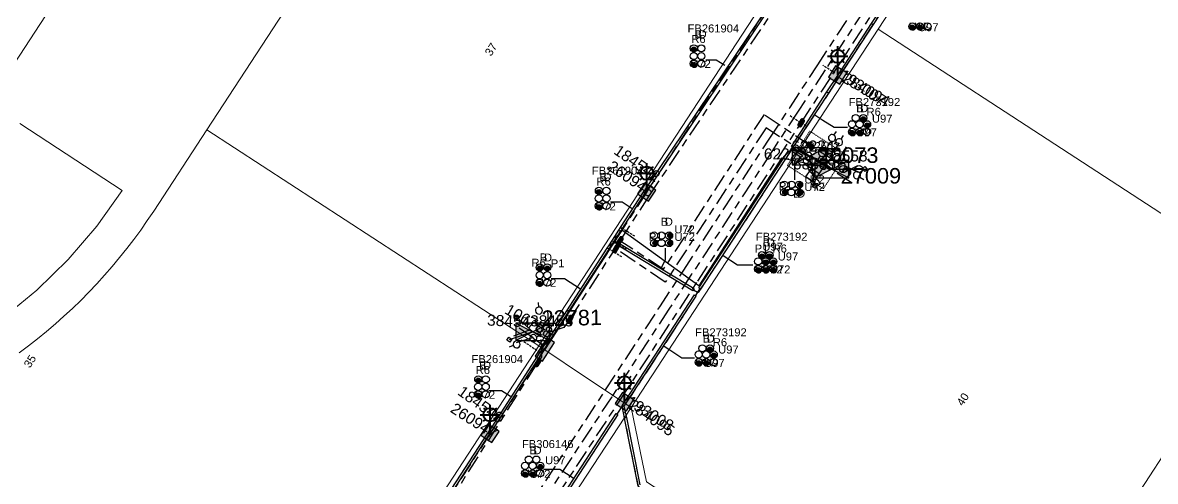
# Model space of a CAD drawing. Header units: metres. Extents: x 0 to 294317, y 0 to 6233398.
# Drawn here: x 293028.5 to 293283.2, y 6231561.5 to 6231664.8 of the extents above; entities that cross this region are included whole.
import ezdxf
from ezdxf import colors
from ezdxf.entities.mleader import LeaderData, LeaderLine
from ezdxf.enums import TextEntityAlignment as Align
from ezdxf.math import Vec2, Vec3

# ---------------------------------------------------------------- set-up
doc = ezdxf.new("R2010")
doc.units = ezdxf.units.M
for name, pattern in [('Cable Exist UG', [8.2, 4, -1.2, 1.8, -1.2]), ('DASHED', [0.75, 0.5, -0.25]), ('HIDDEN', [0.375, 0.25, -0.125]), ('HIDDEN2', [0.1875, 0.125, -0.0625])]:
    doc.linetypes.add(name, pattern=pattern)
doc.layers.get('0').update_dxf_attribs({"color": 6})
for name, color, linetype in [('_User Miscellaneous1', 7, 'Continuous'), ('_User Miscellaneous2', 7, 'Continuous'), ('Duct_SP_EXT', 7, 'Continuous'), ('Equip_HV_EXT', 7, 'Continuous'), ('Equip_LV_EXT', 7, 'Continuous'), ('Equip_SP_SL_EXT', 7, 'Continuous'), ('Mains_HV_EXT', 7, 'Continuous'), ('Mains_SL_EXT', 7, 'Continuous'), ('Services_SP_EXT', 7, 'Continuous'), ('Sub_SP_EXT', 7, 'Continuous'), ('SupportsUG_SP_LV_EXT', 7, 'Continuous'), ('SupportsUG_SP_LV_SL_EXT', 7, 'Continuous'), ('Trench_SP_EXT', 7, 'Continuous')]:
    doc.layers.add(name, color=color, linetype=linetype)
for name, color, linetype, lineweight in [('Cadastre Land Parcels_SP_EXT', 9, 'Continuous', 5), ('Cadastre Other Property_SP_EXT', 9, 'HIDDEN', 5), ('Cadastre Roads_SP_EXT', 9, 'Continuous', 5)]:
    doc.layers.add(name, color=color, linetype=linetype, lineweight=lineweight)
doc.layers.add('UNKNOWN_FEATURES', color=1, linetype='DASHED', plot=False)
doc.styles.add('COLUMN_LABEL', font='arial.ttf')
doc.styles.add('iecARIAL', font='arial.ttf', dxfattribs={"height": 2})
doc.styles.add('POLE_LABEL', font='arial.ttf')
doc.styles.get("Standard").update_dxf_attribs({"font": 'arial.ttf'})
doc.styles.add('SWITCH_LABEL', font='arial.ttf', dxfattribs={"height": 2.5})
doc.linetypes.add('Cable E UG', pattern='A,6,-0.5,["E",Standard,S=1.7,R=0,X=0.5,Y=-1],-2.9', length=9.4)

# ---------------------------------------------------------------- blocks, each defined once
blk = doc.blocks.new('SUB_PADMOUNT_EXT')
for points in [[(0, 0), (-3.84, 1.92), (-3.84, -1.92)], [(0, 0), (3.84, 1.92), (3.84, -1.92)]]:
    blk.add_hatch(color=256).paths.add_polyline_path(points)
for p, q in [((3.84, 1.92), (-3.84, -1.92)), ((-3.84, 1.92), (3.84, -1.92))]:
    blk.add_line(p, q)
blk.add_lwpolyline([(-3.84, -1.92), (3.84, -1.92), (3.84, 1.92), (-3.84, 1.92)], close=True)
for tag, height, flags, p in [('ASSET_NUM', 3.5, 8, (2, 2)), ('STREET_CODE', 0.2, 9, (1.5, 0)), ('CONSTRUCTED_VOLTAGE', 0.2, 9, (1.5, -0.2)), ('OPERATING_VOLTAGE', 0.2, 9, (1.5, -0.6)), ('ORIENTATION', 0.2, 9, (1.5, -0.8)), ('OWNED_BY', 0.2, 9, (1.5, -1)), ('OPERATED_BY', 0.2, 9, (1.5, -1.2)), ('SECONDARY_VOLTAGE', 0.2, 9, (1.5, -1.6)), ('STATE', 0.2, 9, (1.5, -1.8)), ('SUBSTATION_TYPE', 0.2, 9, (1.5, -2.2)), ('NO_PHASES', 0.2, 9, (1.5, -0.4)), ('MAINTAINED_BY', 0.2, 9, (1.5, -1.4)), ('PARENT', 0.2, 9, (1.5, -2)), ('USAGE', 0.2, 9, (1.5, -2.4)), ('LEGEND', 0.2, 9, (1.5, -2.6)), ('STREETNAME', 0.2, 9, (1.5, -3)), ('SUBURB', 0.2, 9, (1.5, -3.2)), ('Z', 0.2, 1, (1.5, -3.6)), ('LOCATION', 0.2, 9, (1.5, -2.8)), ('NOTES', 0.2, 9, (1.5, -3.4))]:
    blk.add_attdef(tag, text='', height=height, dxfattribs=dict(flags=flags)).set_placement(p, align=Align.MIDDLE_LEFT)
blk = doc.blocks.new('COLUMN_EXT')
blk.add_hatch(color=256).paths.add_polyline_path([(-1.49, 1.48), (-1.49, -1.49), (1.48, -1.49), (1.48, 1.48)])
blk.add_lwpolyline([(-1.49, -1.49), (1.48, -1.49), (1.48, 1.48), (-1.49, 1.48)], close=True)
for tag, height, style, flags, p in [('ASSET_NUM', 2.5, 'COLUMN_LABEL', 8, (2, 2)), ('STRUCTURE_PLANT_NUMBER', 0.2, 'POLE_LABEL', 9, (1.81, 0.03)), ('STREET_CODE', 0.2, 'COLUMN_LABEL', 9, (1.81, -0.2))]:
    blk.add_attdef(tag, text='', height=height, dxfattribs=dict(style=style, flags=flags)).set_placement(p, align=Align.MIDDLE_LEFT)
at = {"flags": 1}
blk.add_attdef('Z', (1.81, -2.35), '', height=0.2, dxfattribs=at)
at = {"flags": 9}
for tag, p in [('COLUMN_TYPE', (1.81, -0.4)), ('OWNED_BY', (1.81, -0.6)), ('STATE', (1.81, -0.8)), ('USAGE', (1.81, -1)), ('STREETNAME', (1.81, -1.6)), ('SUBURB', (1.81, -1.8)), ('LEGEND', (1.81, -1.2)), ('LOCATION', (1.81, -1.4)), ('NOTES', (1.81, -2))]:
    blk.add_attdef(tag, text='', height=0.2, dxfattribs=at).set_placement(p, align=Align.MIDDLE_LEFT)
blk = doc.blocks.new('PILLAR_EXT')
blk.add_hatch(color=256).paths.add_polyline_path([(-2.475, 0.99), (-2.475, -0.99), (2.475, -0.99), (2.475, 0.99)])
blk.add_lwpolyline([(-2.475, -0.99), (2.475, -0.99), (2.475, 0.99), (-2.475, 0.99)], close=True)
at = {"style": 'iecARIAL', "flags": 8}
blk.add_attdef('ASSET_NUM', (1.5, 3.5), '', height=2.5, dxfattribs=at)
for tag, p, flags in [('OWNED_BY', (0, -0.2), 9), ('STATE', (0, -0.4), 9), ('SUPPORT_TYPE', (0, -0.6), 9), ('STREETNAME', (0, -1.8), 9), ('SUBURB', (0, -2), 1), ('USAGE', (0, -0.8), 9), ('LEGEND', (0, -1), 9), ('LOCATION', (0, -1.2), 9), ('NOTES', (0, -1.4), 9), ('PARENT', (0, -1.6), 9)]:
    blk.add_attdef(tag, p, '', height=0.2, dxfattribs=dict(flags=flags))
blk = doc.blocks.new('DUCT_EXT')
blk.add_circle((0, 0.8), 0.8)
at = {"flags": 1}
blk.add_attdef('Z', (0, 0), '', height=0.2, dxfattribs=at)
at = {"flags": 9}
for tag, p in [('DUCT_CODE', (0, 0)), ('XSECT_TYPE', (0, -0.2)), ('STATE', (0, -0.6)), ('FB_REFERENCE', (0, -0.4)), ('NOTES', (0, -0.8))]:
    blk.add_attdef(tag, text='', height=0.2, dxfattribs=at).set_placement(p, align=Align.MIDDLE_LEFT)
blk = doc.blocks.new('SL_LANTERN_EXT')
at = {"lineweight": 40}
for p, q in [((-1.46, 5.68), (-1.06, 5.28)), ((0, 1.97), (0, 6.47)), ((1.46, 5.68), (1.06, 5.28)), ((-2.25, 4.22), (2.25, 4.22)), ((-1.46, 2.76), (-1.06, 3.16)), ((0, 0), (0, 2.72)), ((1.46, 2.76), (1.06, 3.16))]:
    blk.add_line(p, q, dxfattribs=at)
blk.add_circle((0, 4.22), 1.5, dxfattribs=at)
at = {"style": 'iecARIAL', "flags": 8}
blk.add_attdef('ASSET_NUM', (1.5, 1.5), '', height=2.5, dxfattribs=at)
for tag, p, height, flags in [('OPERATING_VOLTAGE', (0.98, -1.65), 0.2, 9), ('ORIENTATION', (0.98, -1.85), 0.2, 9), ('OWNED_BY', (0.98, -2.05), 0.2, 9), ('STATE', (0.98, -2.25), 0.2, 9), ('CONSTRUCTED_VOLTAGE', (0.98, -0.65), 0.2, 9), ('CONTROL_TYPE', (0.98, -0.85), 0.2, 9), ('LANTERN_PURPOSE', (0.98, -1.05), 0.2, 9), ('LANTERN_TYPE', (0.98, -1.25), 0.2, 9), ('NO_PHASES', (0.98, -1.45), 0.2, 9), ('USAGE', (0.98, -2.45), 0.2, 9), ('CEXIST', (0.98, -2.65), 0.2, 9), ('LNUMBER', (2.18, -3.25), 2.5, 8), ('CNEW', (0.98, -2.85), 0.2, 9), ('CNUMBER', (0.98, -3.05), 0.2, 9), ('CREMOVE', (0.98, -3.25), 0.2, 9), ('CREPLACE', (0.98, -3.45), 0.2, 9), ('LKINGHEIGHT', (0.98, -3.65), 0.2, 9), ('LBRACKET', (0.98, -3.85), 0.2, 9), ('LBRACKETVOCAB', (0.98, -4.05), 0.2, 9), ('LCATEGORY', (0.98, -4.25), 0.2, 9), ('LCHARGE1', (0.98, -4.45), 0.2, 9), ('LCHARGE1PERCENT', (0.98, -4.65), 0.2, 9), ('LCHARGE2', (0.98, -4.85), 0.2, 9), ('LCHARGE2PERCENT', (0.98, -5.05), 0.2, 9), ('LCHARGE3', (0.98, -5.25), 0.2, 9), ('LCHARGE3PERCENT', (0.98, -5.45), 0.2, 9), ('LEXIST', (0.98, -5.65), 0.2, 9), ('LLAMP', (0.98, -5.85), 0.2, 9), ('LLAMPVOCAB', (0.98, -6.05), 0.2, 9), ('LMAST', (0.98, -6.25), 0.2, 9), ('LMASTVOCAB', (0.98, -6.45), 0.2, 9), ('LNEW', (0.98, -6.65), 0.2, 9), ('LANTNUMBER', (0.98, -6.85), 0.2, 9), ('LOUTREACH', (0.98, -7.25), 0.2, 9), ('LOUTREACHVOCAB', (0.98, -7.45), 0.2, 9), ('LRATECODE', (0.98, -7.65), 0.2, 9), ('STREETNAME', (0.98, -9.25), 0.2, 9), ('SUBURB', (0.98, -9.45), 0.2, 1), ('LREMOVE', (0.98, -7.85), 0.2, 9), ('LREPLACE', (0.98, -8.05), 0.2, 9), ('LTYPE', (0.98, -8.25), 0.2, 9), ('LTYPEVOCAB', (0.98, -8.45), 0.2, 9), ('LEGEND', (0.98, -8.65), 0.2, 9), ('LOCATION', (0.98, -8.85), 0.2, 9), ('NOTES', (0.98, -9.05), 0.2, 9)]:
    blk.add_attdef(tag, p, '', height=height, dxfattribs=dict(flags=flags))
blk = doc.blocks.new('CCP_EXT')
at = {"flags": 9}
blk.add_attdef('NOTES', text='', height=0.2, dxfattribs=at).set_placement((0, -2), align=Align.MIDDLE_LEFT)
blk.add_wipeout([(0, 0.57), (0.57, 0), (0, -0.57), (-0.57, 0)])
blk.add_lwpolyline([(-0.57, 0), (0, 0.57), (0.57, 0), (0, -0.57), (-0.57, 0)])
at = {"flags": 1}
blk.add_attdef('Z', (0, 0), '', height=0.2, dxfattribs=at)
at = {"flags": 9}
for tag, p in [('CCP_TYPE', (0, 0)), ('CONSTRUCTED_VOLTAGE', (0, -0.2)), ('OPERATING_VOLTAGE', (0, -0.6)), ('ORIENTATION', (0, -0.8)), ('OWNED_BY', (0, -1)), ('STATE', (0, -1.8)), ('NO_PHASES', (0, -0.4)), ('USAGE', (0, -1.2)), ('LEGEND', (0, -1.4)), ('LIFE_SUPPORT', (0, -1.6))]:
    blk.add_attdef(tag, text='', height=0.2, dxfattribs=at).set_placement(p, align=Align.MIDDLE_LEFT)
blk = doc.blocks.new('HV_STJ_EXT')
h = blk.add_hatch(color=256)
edge = h.paths.add_edge_path()
edge.add_ellipse((-0.59, 0.13), major_axis=(0.226, 0.226), ratio=1, start_angle=45, end_angle=135)
edge.add_line((-0.91, 0.13), (-0.91, -0.13))
edge.add_ellipse((-0.59, -0.13), major_axis=(0.226, 0.226), ratio=1, start_angle=135, end_angle=225)
edge.add_line((-0.59, -0.45), (0.59, -0.45))
edge.add_ellipse((0.59, -0.13), major_axis=(-0.226, 0.226), ratio=1, start_angle=135, end_angle=225)
edge.add_line((0.91, -0.13), (0.91, 0.13))
edge.add_ellipse((0.59, 0.13), major_axis=(-0.226, 0.226), ratio=1, start_angle=225, end_angle=315)
edge.add_line((0.59, 0.45), (-0.59, 0.45))
blk.add_lwpolyline([(-0.91, 0.13), (-0.91, -0.13, 0.414214), (-0.59, -0.45), (0.59, -0.45, 0.414214), (0.91, -0.13), (0.91, 0.13, 0.414214), (0.59, 0.45), (-0.59, 0.45, 0.414214)], format="xyb", close=True)
for tag, flags, p in [('ORIENTATION', 9, (1.5, 0)), ('Z', 1, (1.5, -0.8)), ('USAGE', 9, (1.5, -0.2)), ('LEGEND', 9, (1.5, -0.4)), ('NOTES', 9, (1.5, -0.6))]:
    blk.add_attdef(tag, text='', height=0.2, dxfattribs=dict(flags=flags)).set_placement(p, align=Align.MIDDLE_LEFT)
blk = doc.blocks.new('LV_UG_DFUSE_CLOSED_EXT')
for points in [[(1, 0), (0, 0)], [(5.04, 0.73), (2.16, -0.72)], [(5.05, -0.71), (2.16, 0.72)], [(6.2, 0.01), (7.2, 0.01)]]:
    blk.add_lwpolyline(points)
for centre in [(1.8, 0), (5.4, 0.01)]:
    blk.add_circle(centre, 0.8)
at = {"flags": 9}
for tag, p in [('ACTUAL_STATUS', (0, 0)), ('CONSTRUCTED_VOLTAGE', (0, -0.2)), ('OPERATING_VOLTAGE', (0, -0.6)), ('ORIENTATION', (0, -0.8)), ('STATE', (0, -1)), ('SWITCH_TYPE', (0, -1.2)), ('NO_PHASES', (0, -0.4)), ('USAGE', (0, -1.4)), ('NOTES', (0, -1.6))]:
    blk.add_attdef(tag, text='', height=0.2, dxfattribs=at).set_placement(p, align=Align.MIDDLE_LEFT)
at = {"flags": 1}
blk.add_attdef('Z', (0, 0), '', height=0.2, dxfattribs=at)
blk = doc.blocks.new('SWG_HOLEC_SU_EXT')
blk.add_line((1.8, -2), (5.8, -2))
for points in [[(1, 0), (0, 0)], [(6.6, 0), (7.6, 0)]]:
    blk.add_lwpolyline(points)
for points in [[(1.8, -0.8, 1), (1.8, 0.8, 1)], [(5.8, -0.8, 1), (5.8, 0.8, 1)]]:
    blk.add_lwpolyline(points, format="xyb", close=True)
at = {"style": 'SWITCH_LABEL', "flags": 8}
blk.add_attdef('ASSET_NUM', text='', height=2.5, rotation=179.9544, dxfattribs=at).set_placement((-2.4, 0), align=Align.MIDDLE_LEFT)
at = {"flags": 1}
blk.add_attdef('Z', (0, 0), '', height=0.2, dxfattribs=at)
at = {"flags": 9}
for tag, p in [('ACTUAL_STATUS', (0, -0.4)), ('CONSTRUCTED_VOLTAGE', (0, -0.6)), ('OPERATING_VOLTAGE', (0, -1)), ('ORIENTATION', (0, -1.2)), ('OWNED_BY', (0, -1.4)), ('STATE', (0, -1.8)), ('SWITCH_TYPE', (0, -2)), ('STREETNAME', (0, -2.6)), ('NO_PHASES', (0, -0.8)), ('PARENT', (0, -1.6)), ('USAGE', (0, -2.2)), ('LOCATION', (0, -2.4)), ('SUBURB', (0, -2.8)), ('NOTES', (0, -3))]:
    blk.add_attdef(tag, text='', height=0.2, dxfattribs=at).set_placement(p, align=Align.MIDDLE_LEFT)
at = {"style": 'SWITCH_LABEL', "flags": 9}
blk.add_attdef('STREET_CODE', text='', height=0.2, dxfattribs=at).set_placement((0, -0.2), align=Align.MIDDLE_LEFT)
blk = doc.blocks.new('CABLE_LARGE_EXT')
h = blk.add_hatch(color=256)
edge = h.paths.add_edge_path()
edge.add_arc((0, 0.55), 0.55, 0, 360)
blk.add_circle((0, 0.55), 0.55)
at = {"flags": 1}
blk.add_attdef('Z', (0, 0), '', height=0.2, dxfattribs=at)
at = {"flags": 9}
for tag, p in [('COND_CODE', (0, 0)), ('STATE', (0, -0.4)), ('XSECT_SIZE', (0, -0.6)), ('FB_REFERENCE', (0, -0.2)), ('NOTES', (0, -0.8))]:
    blk.add_attdef(tag, text='', height=0.2, dxfattribs=at).set_placement(p, align=Align.MIDDLE_LEFT)

msp = doc.modelspace()

# ---------------------------------------------------------------- linework, layer by layer
at = {"layer": 'Cadastre Land Parcels_SP_EXT', "linetype": 'Continuous'}
for points in [[(293027.72, 6231590.47), (293029.79, 6231592.02), (293031.85, 6231593.62), (293033.86, 6231595.27), (293035.84, 6231596.96), (293037.78, 6231598.68), (293039.69, 6231600.45), (293041.56, 6231602.26), (293043.39, 6231604.11), (293045.17, 6231606), (293046.92, 6231607.93), (293048.64, 6231609.89), (293050.3, 6231611.88), (293051.93, 6231613.91), (293053.5, 6231615.98), (293055.03, 6231618.08), (293056.52, 6231620.21), (293057.97, 6231622.37), (293069.91, 6231640.68), (293123.07, 6231722.19), (293184.8, 6231816.83), (293184.8, 6231816.83), (293147.24, 6231840.71), (293020.7, 6231646.68)], [(293020.71, 6231646.68), (293147.24, 6231840.71)], [(293268.5, 6231736.29), (293220.91, 6231663.33), (293309.79, 6231605.38), (293327.15, 6231632.02), (293379.54, 6231597.86), (293397.02, 6231624.66), (293344.63, 6231658.82), (293344.63, 6231658.82), (293371.87, 6231700.6)], [(293024.04, 6231598.28), (293031.67, 6231604.56), (293038.71, 6231611.47), (293045.14, 6231618.98), (293050.88, 6231627.01), (293027.83, 6231642.05)], [(293027.83, 6231642.05), (293050.88, 6231627.01), (293045.14, 6231618.98), (293038.71, 6231611.47), (293031.67, 6231604.56), (293024.04, 6231598.28)], [(293121.9, 6231557.3), (293144.55, 6231592.02), (293144.55, 6231592.02), (293069.91, 6231640.68), (293057.97, 6231622.37), (293056.52, 6231620.21), (293055.03, 6231618.08), (293053.5, 6231615.98), (293051.93, 6231613.91), (293050.3, 6231611.88), (293048.64, 6231609.89), (293046.92, 6231607.93), (293045.17, 6231606), (293043.39, 6231604.11), (293041.56, 6231602.26), (293039.69, 6231600.45), (293037.78, 6231598.68), (293035.84, 6231596.96), (293033.86, 6231595.27), (293031.85, 6231593.62), (293029.79, 6231592.02), (293027.72, 6231590.47)]]:
    msp.add_lwpolyline(points, dxfattribs=at)
for points in [[(293197.71, 6231673.52), (293123.07, 6231722.19), (293069.91, 6231640.68), (293144.55, 6231592.02), (293197.71, 6231673.52)], [(293309.79, 6231605.38), (293220.91, 6231663.33), (293165.35, 6231578.14), (293168.81, 6231561.39), (293247.59, 6231509.99), (293274.72, 6231551.6), (293292.2, 6231578.41), (293309.79, 6231605.38)], [(293327.08, 6231517.46), (293344.57, 6231544.26), (293292.2, 6231578.41), (293274.72, 6231551.6), (293327.08, 6231517.46)]]:
    msp.add_lwpolyline(points, close=True, dxfattribs=at)
at = {"layer": 'Cadastre Roads_SP_EXT', "linetype": 'Continuous'}
msp.add_lwpolyline([(293141.31, 6231541.29), (293157.83, 6231544.76), (293206.03, 6231513.32), (293232.84, 6231495.84), (293259.64, 6231478.35), (293286.44, 6231460.87), (293288.18, 6231471.71), (293289.88, 6231482.4), (293247.59, 6231509.99), (293168.81, 6231561.39), (293165.35, 6231578.14), (293152.55, 6231558.52), (293141.31, 6231541.29)], close=True, dxfattribs=at)
at = {"layer": 'Duct_SP_EXT'}
for p, q in [((293219.42, 6231664.6), (293232.23, 6231684.22)), ((293219.83, 6231664.34), (293232.63, 6231683.96)), ((293198.41, 6231671.89), (293168.58, 6231627.37)), ((293198.81, 6231671.62), (293168.98, 6231627.1)), ((293211.79, 6231652.89), (293219.42, 6231664.6)), ((293212.19, 6231652.63), (293219.83, 6231664.34)), ((293219.42, 6231664.6), (293219.42, 6231664.6)), ((293219.42, 6231664.6), (293219.62, 6231664.47)), ((293219.42, 6231664.6), (293219.62, 6231664.47)), ((293219.83, 6231664.34), (293219.62, 6231664.47)), ((293219.83, 6231664.34), (293219.62, 6231664.47)), ((293219.83, 6231664.34), (293219.83, 6231664.34)), ((293209.37, 6231649.19), (293211.79, 6231652.89)), ((293209.77, 6231648.93), (293212.19, 6231652.63)), ((293211.79, 6231652.89), (293211.99, 6231652.76)), ((293211.79, 6231652.89), (293211.99, 6231652.76)), ((293212.19, 6231652.63), (293211.99, 6231652.76)), ((293212.19, 6231652.63), (293211.99, 6231652.76)), ((293204.46, 6231641.65), (293209.37, 6231649.19)), ((293204.86, 6231641.39), (293209.77, 6231648.93)), ((293209.37, 6231649.19), (293209.57, 6231649.06)), ((293209.77, 6231648.93), (293209.57, 6231649.06)), ((293201.36, 6231636.9), (293204.46, 6231641.65)), ((293201.76, 6231636.64), (293204.86, 6231641.39)), ((293204.46, 6231641.65), (293204.66, 6231641.52)), ((293204.46, 6231641.65), (293204.66, 6231641.52)), ((293204.86, 6231641.39), (293204.66, 6231641.52)), ((293204.86, 6231641.39), (293204.66, 6231641.52)), ((293201.36, 6231636.9), (293201.56, 6231636.77)), ((293180.59, 6231605.05), (293200.67, 6231635.85)), ((293180.99, 6231604.79), (293201.07, 6231635.59)), ((293200.67, 6231635.85), (293200.87, 6231635.72)), ((293201.07, 6231635.59), (293200.87, 6231635.72)), ((293201.76, 6231636.64), (293201.56, 6231636.77)), ((293201.63, 6231635.8), (293201.77, 6231636)), ((293201.63, 6231635.8), (293203.59, 6231634.47)), ((293201.9, 6231636.2), (293201.77, 6231636)), ((293201.9, 6231636.2), (293203.86, 6231634.87)), ((293203.59, 6231634.47), (293203.72, 6231634.67)), ((293203.86, 6231634.87), (293203.72, 6231634.67)), ((293168.1, 6231626.62), (293168.35, 6231627.02)), ((293168.58, 6231627.36), (293168.35, 6231627.01)), ((293168.35, 6231627.02), (293168.56, 6231626.89)), ((293168.35, 6231627.01), (293168.55, 6231626.88)), ((293168.5, 6231626.36), (293168.76, 6231626.76)), ((293168.75, 6231626.75), (293168.55, 6231626.88)), ((293168.76, 6231626.76), (293168.56, 6231626.89)), ((293168.58, 6231627.37), (293168.58, 6231627.36)), ((293168.58, 6231627.37), (293168.78, 6231627.23)), ((293168.58, 6231627.36), (293168.78, 6231627.23)), ((293168.98, 6231627.1), (293168.75, 6231626.75)), ((293168.98, 6231627.1), (293168.78, 6231627.23)), ((293168.98, 6231627.1), (293168.78, 6231627.23)), ((293168.98, 6231627.1), (293168.98, 6231627.1)), ((293162.96, 6231618.67), (293168.1, 6231626.62)), ((293163.37, 6231618.41), (293168.5, 6231626.36)), ((293168.1, 6231626.62), (293168.3, 6231626.49)), ((293168.5, 6231626.36), (293168.3, 6231626.49)), ((293160.44, 6231614.76), (293161.63, 6231616.61)), ((293161.63, 6231616.61), (293162.55, 6231618.04)), ((293161.63, 6231616.61), (293161.83, 6231616.48)), ((293161.63, 6231616.61), (293161.83, 6231616.48)), ((293162.03, 6231616.35), (293162.96, 6231617.77)), ((293162.55, 6231618.04), (293162.95, 6231618.65)), ((293162.55, 6231618.04), (293162.76, 6231617.9)), ((293162.96, 6231617.77), (293162.76, 6231617.9)), ((293162.95, 6231618.65), (293163.16, 6231618.52)), ((293162.96, 6231618.67), (293163.17, 6231618.54)), ((293162.96, 6231617.77), (293163.36, 6231618.39)), ((293163.36, 6231618.39), (293163.16, 6231618.52)), ((293163.37, 6231618.41), (293163.17, 6231618.54)), ((293147.46, 6231594.65), (293159.97, 6231614.04)), ((293159.97, 6231614.04), (293160.44, 6231614.76)), ((293159.97, 6231614.04), (293160.18, 6231613.91)), ((293159.97, 6231614.04), (293160.18, 6231613.91)), ((293160.38, 6231613.78), (293160.84, 6231614.5)), ((293160.44, 6231614.76), (293160.64, 6231614.63)), ((293160.44, 6231614.76), (293160.64, 6231614.63)), ((293160.84, 6231614.5), (293160.64, 6231614.63)), ((293160.84, 6231614.5), (293160.64, 6231614.63)), ((293160.84, 6231614.5), (293162.03, 6231616.35)), ((293162.03, 6231616.35), (293161.83, 6231616.48)), ((293162.03, 6231616.35), (293161.83, 6231616.48)), ((293162.06, 6231614.82), (293162.19, 6231615.02)), ((293179.22, 6231604.42), (293162.06, 6231614.82)), ((293162.31, 6231615.23), (293162.19, 6231615.02)), ((293179.47, 6231604.83), (293162.31, 6231615.23)), ((293147.86, 6231594.39), (293160.38, 6231613.78)), ((293160.38, 6231613.78), (293160.18, 6231613.91)), ((293160.38, 6231613.78), (293160.18, 6231613.91)), ((293179.22, 6231604.42), (293179.35, 6231604.62)), ((293179.47, 6231604.83), (293179.35, 6231604.62)), ((293180.59, 6231605.05), (293180.79, 6231604.92)), ((293180.99, 6231604.79), (293180.79, 6231604.92)), ((293163.82, 6231579.35), (293179.58, 6231603.5)), ((293164.23, 6231579.09), (293179.98, 6231603.24)), ((293179.58, 6231603.5), (293179.78, 6231603.37)), ((293179.98, 6231603.24), (293179.78, 6231603.37)), ((293146.64, 6231593.39), (293147.46, 6231594.65)), ((293147.04, 6231593.13), (293147.86, 6231594.39)), ((293147.46, 6231594.65), (293147.66, 6231594.52)), ((293147.46, 6231594.65), (293147.66, 6231594.52)), ((293147.86, 6231594.39), (293147.66, 6231594.52)), ((293147.86, 6231594.39), (293147.66, 6231594.52)), ((293145.19, 6231591.15), (293144.81, 6231590.56)), ((293145.19, 6231591.15), (293145.39, 6231591.02)), ((293145.2, 6231591.16), (293146.38, 6231592.98)), ((293145.2, 6231591.16), (293145.41, 6231591.03)), ((293145.6, 6231590.89), (293145.39, 6231591.02)), ((293145.61, 6231590.9), (293145.41, 6231591.03)), ((293145.61, 6231590.9), (293146.78, 6231592.72)), ((293146.38, 6231592.98), (293146.64, 6231593.39)), ((293146.38, 6231592.98), (293146.58, 6231592.85)), ((293146.38, 6231592.98), (293146.58, 6231592.85)), ((293146.78, 6231592.72), (293146.58, 6231592.85)), ((293146.78, 6231592.72), (293146.58, 6231592.85)), ((293146.64, 6231593.39), (293146.84, 6231593.26)), ((293146.78, 6231592.72), (293147.04, 6231593.13)), ((293147.04, 6231593.13), (293146.84, 6231593.26)), ((293144.81, 6231590.56), (293133.45, 6231572.96)), ((293145.21, 6231590.3), (293133.86, 6231572.7)), ((293144.81, 6231590.56), (293145.01, 6231590.43)), ((293144.81, 6231590.56), (293145.01, 6231590.43)), ((293145.21, 6231590.3), (293145.01, 6231590.43)), ((293145.21, 6231590.3), (293145.01, 6231590.43)), ((293145.6, 6231590.89), (293145.21, 6231590.3)), ((293163.29, 6231578.53), (293163.82, 6231579.35)), ((293163.59, 6231576.96), (293163.29, 6231578.53)), ((293163.29, 6231578.53), (293163.54, 6231578.48)), ((293163.8, 6231578.43), (293163.54, 6231578.48)), ((293163.8, 6231578.43), (293164.23, 6231579.09)), ((293164.06, 6231577.06), (293163.8, 6231578.43)), ((293163.82, 6231579.35), (293164.02, 6231579.22)), ((293163.82, 6231579.35), (293164.02, 6231579.22)), ((293164.23, 6231579.09), (293164.02, 6231579.22)), ((293164.23, 6231579.09), (293164.02, 6231579.22)), ((293161.9, 6231576.79), (293141.18, 6231544.93)), ((293162.31, 6231576.53), (293141.58, 6231544.67)), ((293161.9, 6231576.79), (293162.11, 6231576.66)), ((293162.31, 6231576.53), (293162.11, 6231576.66)), ((293163.59, 6231576.95), (293163.83, 6231577.01)), ((293163.59, 6231576.96), (293163.83, 6231577.01)), ((293163.59, 6231576.95), (293163.59, 6231576.96)), ((293163.86, 6231575.77), (293163.59, 6231576.95)), ((293164.06, 6231577.06), (293163.83, 6231577.01)), ((293164.06, 6231577.06), (293163.83, 6231577.01)), ((293163.86, 6231575.77), (293164.09, 6231575.82)), ((293166.94, 6231560.46), (293163.86, 6231575.77)), ((293164.33, 6231575.87), (293164.06, 6231577.06)), ((293164.06, 6231577.06), (293164.06, 6231577.06)), ((293164.33, 6231575.87), (293164.09, 6231575.82)), ((293167.37, 6231560.75), (293164.33, 6231575.87)), ((293122.93, 6231556.67), (293133.08, 6231572.38)), ((293123.34, 6231556.41), (293133.48, 6231572.12)), ((293133.08, 6231572.38), (293133.19, 6231572.56)), ((293133.08, 6231572.38), (293133.28, 6231572.25)), ((293133.19, 6231572.56), (293133.39, 6231572.43)), ((293133.45, 6231572.96), (293133.21, 6231572.59)), ((293133.21, 6231572.59), (293133.41, 6231572.46)), ((293133.48, 6231572.12), (293133.28, 6231572.25)), ((293133.6, 6231572.3), (293133.39, 6231572.43)), ((293133.62, 6231572.33), (293133.41, 6231572.46)), ((293133.45, 6231572.96), (293133.65, 6231572.83)), ((293133.48, 6231572.12), (293133.6, 6231572.3)), ((293133.86, 6231572.7), (293133.62, 6231572.33)), ((293133.86, 6231572.7), (293133.65, 6231572.83))]:
    msp.add_line(p, q, dxfattribs=at)
for points in [[(293182.11, 6231656.45), (293184.45, 6231656.45), (293186.39, 6231655.21)], [(293213.96, 6231641.15), (293210.96, 6231641.15), (293208.48, 6231642.76), (293206.65, 6231643.94)], [(293202.13, 6231629.39), (293202.12, 6231632.46), (293203.37, 6231634.5)], [(293160.7, 6231624.41), (293163.34, 6231624.41), (293165.58, 6231622.95)], [(293173, 6231614), (293173, 6231611.33), (293172.01, 6231609.47)], [(293192.68, 6231610.18), (293189.22, 6231610.18), (293186.04, 6231612.25)], [(293147.32, 6231607.16), (293150.37, 6231607.16), (293153.93, 6231604.83)], [(293179.56, 6231589.26), (293176.72, 6231589.26), (293174.27, 6231590.86), (293172.75, 6231591.85)], [(293133.33, 6231581.99), (293136.17, 6231581.99), (293138.22, 6231580.69)], [(293145.73, 6231564.22), (293149.28, 6231564.22), (293152.32, 6231562.27)]]:
    msp.add_lwpolyline(points, dxfattribs=at)
at = {"layer": 'Mains_HV_EXT', "linetype": 'Cable Exist UG'}
for points in [[(293203.57, 6231642.23), (293210.72, 6231653.2), (293231.86, 6231685.61)], [(293162.9, 6231615.69), (293169.43, 6231625.84), (293198.6, 6231669.39)], [(293210.46, 6231631.8), (293211.1, 6231633.67), (293205.62, 6231637.08)], [(293151.54, 6231597.99), (293161.78, 6231613.94)], [(293151.54, 6231597.99), (293150.21, 6231596.18), (293145.19, 6231594.44), (293143.29, 6231595.09)], [(293144.36, 6231588.24), (293145.28, 6231589.44), (293145.05, 6231594.07), (293143.25, 6231595.14)], [(293097.98, 6231515.21), (293144.36, 6231588.24)]]:
    msp.add_lwpolyline(points, dxfattribs=at)
at = {"layer": 'Mains_SL_EXT', "linetype": 'Cable Exist UG'}
for points in [[(293211.78, 6231653), (293213.2, 6231654.25), (293213.2, 6231654.25), (293257.43, 6231722.07), (293258.09, 6231723.99)], [(293201.79, 6231676.12), (293200.87, 6231675.62), (293168.86, 6231626.74)], [(293163.82, 6231579.46), (293163.22, 6231578.54), (293163.22, 6231578.54), (293166.89, 6231560.42), (293168.96, 6231559.08), (293168.96, 6231559.08), (293244.38, 6231510.7), (293232.83, 6231500.74), (293232.83, 6231500.74), (293220.88, 6231508.43), (293219.15, 6231507.45)], [(293133.62, 6231572.3), (293094.39, 6231511.4)]]:
    msp.add_lwpolyline(points, dxfattribs=at)
at = {"layer": 'Trench_SP_EXT', "linetype": 'Cable Exist UG'}
for points in [[(293201.56, 6231636.77), (293200.87, 6231635.72)], [(293201.77, 6231636), (293201.25, 6231636.3)], [(293204.06, 6231634.39), (293205.8, 6231633.19), (293206.1, 6231630.32)], [(293206.75, 6231633.19), (293213.27, 6231633.18)], [(293179.35, 6231604.62), (293180.24, 6231604.08)], [(293180.79, 6231604.92), (293179.78, 6231603.37)], [(293143.3, 6231593.84), (293140.18, 6231595.97)], [(293143.31, 6231593.73), (293144.73, 6231592.81)], [(293163.36, 6231578.58), (293162.11, 6231576.66)]]:
    msp.add_lwpolyline(points, dxfattribs=at)
for points in [[(293162.57, 6231614.78), (293162.18, 6231615.02), (293162.18, 6231615.02, -0.377818), (293161.83, 6231616.48), (293161.83, 6231616.48), (293162.08, 6231616.86)], [(293162.56, 6231614.79), (293162.2, 6231615.01), (293162.2, 6231615.01, 0.393108), (293160.68, 6231614.69), (293160.68, 6231614.69), (293160.48, 6231614.38)], [(293144.68, 6231592.84), (293145.11, 6231592.56), (293145.11, 6231592.56, -0.409297), (293145.36, 6231590.96), (293145.36, 6231590.96), (293145.03, 6231590.46)], [(293144.73, 6231592.81), (293145.24, 6231592.48), (293145.24, 6231592.48, 0.382798), (293146.55, 6231592.81), (293146.55, 6231592.81), (293146.86, 6231593.28)]]:
    msp.add_lwpolyline(points, format="xyb", dxfattribs=at)
at = {"layer": 'UNKNOWN_FEATURES'}
for points in [[(293211.14, 6231653.41), (293208.43, 6231655.18)], [(293201.06, 6231643.87), (293204.31, 6231641.75)], [(293205.55, 6231633.74), (293207.17, 6231636.24)], [(293166.17, 6231616.69), (293163.15, 6231618.52)], [(293161.25, 6231615.58), (293164.27, 6231613.76)], [(293163.23, 6231612.04), (293160.22, 6231613.87)], [(293143.11, 6231597.49), (293147.33, 6231594.73)], [(293140.58, 6231593.4), (293144.68, 6231590.66)]]:
    msp.add_lwpolyline(points, dxfattribs=at)

# ---------------------------------------------------------------- block references
at = {"layer": 'Duct_SP_EXT'}
for name, p in [('DUCT_EXT', (293228.58, 6231663.14)), ('CABLE_LARGE_EXT', (293228.58, 6231663.14)), ('DUCT_EXT', (293230.28, 6231663.14)), ('CABLE_LARGE_EXT', (293230.28, 6231663.14)), ('DUCT_EXT', (293231.98, 6231663.14)), ('DUCT_EXT', (293179.43, 6231658.2)), ('DUCT_EXT', (293181.13, 6231658.2)), ('DUCT_EXT', (293179.41, 6231656.46)), ('CABLE_LARGE_EXT', (293179.43, 6231658.2)), ('DUCT_EXT', (293181.11, 6231656.46)), ('DUCT_EXT', (293179.41, 6231654.76)), ('CABLE_LARGE_EXT', (293179.41, 6231654.76)), ('DUCT_EXT', (293181.11, 6231654.76)), ('DUCT_EXT', (293215, 6231641.11)), ('DUCT_EXT', (293215.85, 6231642.51)), ('DUCT_EXT', (293216.7, 6231641.11)), ('DUCT_EXT', (293217.55, 6231642.51)), ('CABLE_LARGE_EXT', (293217.55, 6231642.51)), ('DUCT_EXT', (293218.4, 6231641.11)), ('CABLE_LARGE_EXT', (293218.45, 6231641.11)), ('DUCT_EXT', (293215, 6231639.41)), ('CABLE_LARGE_EXT', (293215, 6231639.41)), ('DUCT_EXT', (293216.7, 6231639.41)), ('CABLE_LARGE_EXT', (293216.7, 6231639.41)), ('DUCT_EXT', (293218.4, 6231639.41)), ('DUCT_EXT', (293158.08, 6231626.12)), ('CABLE_LARGE_EXT', (293158.08, 6231626.12)), ('DUCT_EXT', (293159.78, 6231626.12)), ('DUCT_EXT', (293158.07, 6231624.4)), ('DUCT_EXT', (293158.07, 6231622.7)), ('DUCT_EXT', (293159.78, 6231624.4)), ('DUCT_EXT', (293159.78, 6231622.7)), ('CABLE_LARGE_EXT', (293158.07, 6231622.7)), ('DUCT_EXT', (293193.9, 6231610.23)), ('DUCT_EXT', (293194.75, 6231611.63)), ('DUCT_EXT', (293195.6, 6231610.23)), ('DUCT_EXT', (293196.45, 6231611.63)), ('CABLE_LARGE_EXT', (293196.45, 6231611.63)), ('DUCT_EXT', (293197.3, 6231610.23)), ('DUCT_EXT', (293144.78, 6231608.87)), ('CABLE_LARGE_EXT', (293144.78, 6231608.87)), ('DUCT_EXT', (293146.47, 6231608.89)), ('DUCT_EXT', (293193.9, 6231608.53)), ('CABLE_LARGE_EXT', (293193.9, 6231608.53)), ('DUCT_EXT', (293195.6, 6231608.53)), ('CABLE_LARGE_EXT', (293195.6, 6231610.27)), ('CABLE_LARGE_EXT', (293195.6, 6231608.53)), ('DUCT_EXT', (293197.3, 6231608.53)), ('CABLE_LARGE_EXT', (293197.3, 6231608.53)), ('CABLE_LARGE_EXT', (293197.34, 6231610.25)), ('DUCT_EXT', (293144.77, 6231607.14)), ('DUCT_EXT', (293144.77, 6231605.44)), ('CABLE_LARGE_EXT', (293144.77, 6231605.44)), ('DUCT_EXT', (293146.47, 6231607.14)), ('DUCT_EXT', (293146.47, 6231605.44)), ('DUCT_EXT', (293181.36, 6231590.66)), ('DUCT_EXT', (293183.06, 6231590.66)), ('CABLE_LARGE_EXT', (293183.06, 6231590.66)), ('DUCT_EXT', (293180.51, 6231589.26)), ('DUCT_EXT', (293180.51, 6231587.56)), ('CABLE_LARGE_EXT', (293180.51, 6231587.56)), ('DUCT_EXT', (293182.21, 6231589.26)), ('DUCT_EXT', (293182.21, 6231587.56)), ('CABLE_LARGE_EXT', (293182.21, 6231587.56)), ('DUCT_EXT', (293183.91, 6231589.26)), ('DUCT_EXT', (293183.91, 6231587.56)), ('CABLE_LARGE_EXT', (293183.93, 6231589.28)), ('DUCT_EXT', (293130.93, 6231582)), ('DUCT_EXT', (293130.95, 6231583.68)), ('CABLE_LARGE_EXT', (293130.96, 6231583.69)), ('DUCT_EXT', (293132.63, 6231582)), ('DUCT_EXT', (293132.65, 6231583.68)), ('DUCT_EXT', (293130.93, 6231580.3)), ('CABLE_LARGE_EXT', (293130.93, 6231580.3)), ('DUCT_EXT', (293132.63, 6231580.3)), ('DUCT_EXT', (293141.47, 6231564.21)), ('DUCT_EXT', (293142.32, 6231565.61)), ('DUCT_EXT', (293143.17, 6231564.21)), ('DUCT_EXT', (293144.02, 6231565.61)), ('DUCT_EXT', (293144.87, 6231564.21)), ('DUCT_EXT', (293141.47, 6231562.51)), ('CABLE_LARGE_EXT', (293141.47, 6231562.51)), ('DUCT_EXT', (293143.17, 6231562.51)), ('CABLE_LARGE_EXT', (293143.17, 6231562.51)), ('DUCT_EXT', (293144.87, 6231562.51)), ('CABLE_LARGE_EXT', (293144.91, 6231564.23))]:
    msp.add_blockref(name, p, dxfattribs=at)
for name, p, rotation in [('DUCT_EXT', (293200.54, 6231626.57), 89.42279199521322), ('DUCT_EXT', (293200.56, 6231628.27), 89.42279199521322), ('CABLE_LARGE_EXT', (293200.54, 6231626.57), 89.42279199521322), ('DUCT_EXT', (293202.18, 6231626.58), 89.42279199521322), ('DUCT_EXT', (293202.2, 6231628.28), 89.42279199521322), ('DUCT_EXT', (293203.88, 6231626.57), 89.42279199521322), ('DUCT_EXT', (293203.9, 6231628.27), 89.42279199521322), ('CABLE_LARGE_EXT', (293203.88, 6231626.57), 89.42279199521322), ('CABLE_LARGE_EXT', (293203.9, 6231628.27), 89.42279199521322), ('DUCT_EXT', (293171.29, 6231616.86), 90), ('DUCT_EXT', (293172.96, 6231616.86), 90), ('DUCT_EXT', (293174.66, 6231616.86), 90), ('CABLE_LARGE_EXT', (293174.66, 6231616.86), 90), ('DUCT_EXT', (293171.29, 6231615.16), 90), ('CABLE_LARGE_EXT', (293171.31, 6231615.14), 89.42279199521322), ('DUCT_EXT', (293172.96, 6231615.16), 90), ('DUCT_EXT', (293174.66, 6231615.16), 90), ('CABLE_LARGE_EXT', (293174.66, 6231615.16), 90), ('CABLE_LARGE_EXT', (293194.75, 6231611.63), 358.4527394164428), ('CABLE_LARGE_EXT', (293146.47, 6231608.89), 358.0077147512806)]:
    msp.add_blockref(name, p, dxfattribs=dict(at, rotation=rotation))
at = {"layer": 'Equip_HV_EXT'}
for p, rotation in [((293203.57, 6231642.23), 57.04654003307915), ((293205.62, 6231637.08), 142.5684860723878), ((293162.82, 6231615.7), 56.42710181501241), ((293161.88, 6231613.87), 59.04367655719827), ((293151.54, 6231597.99), 238.1288231254242), ((293144.36, 6231588.24), 237.2989228571316)]:
    msp.add_blockref('HV_STJ_EXT', p, dxfattribs=dict(at, rotation=rotation))
ref = msp.add_blockref('SWG_HOLEC_SU_EXT', (293207.29, 6231633.98), dxfattribs=dict(at, rotation=56.30993244627089))
ref.add_attrib('ASSET_NUM', '62223', dxfattribs={"layer": '0', "height": 2.5, "style": 'SWITCH_LABEL'}).set_placement((293204.89, 6231635.23), align=Align.MIDDLE_RIGHT)
ref = msp.add_blockref('SWG_HOLEC_SU_EXT', (293208.98, 6231632.99), dxfattribs=dict(at, rotation=57.38075692094191))
ref.add_attrib('ASSET_NUM', '68559', dxfattribs={"layer": '0', "height": 2.5, "style": 'SWITCH_LABEL'}).set_placement((293206.58, 6231634.24), align=Align.TOP_CENTER)
at = {"layer": 'Equip_SP_SL_EXT'}
ref = msp.add_blockref('SL_LANTERN_EXT', (293211.78, 6231653), dxfattribs=at)
ref.add_attrib('ASSET_NUM', '193007', dxfattribs={"layer": '0', "height": 2.5, "rotation": 326.149, "style": 'iecARIAL'}).set_placement((293213.28, 6231654.5), align=Align.TOP_LEFT)
ref = msp.add_blockref('SL_LANTERN_EXT', (293168.86, 6231626.67), dxfattribs=at)
ref.add_attrib('ASSET_NUM', '184542', dxfattribs={"layer": '0', "height": 2.5, "rotation": 325.2997, "style": 'iecARIAL'}).set_placement((293170.36, 6231628.17), align=Align.BOTTOM_RIGHT)
ref = msp.add_blockref('SL_LANTERN_EXT', (293163.82, 6231579.46), dxfattribs=at)
ref.add_attrib('ASSET_NUM', '193008', dxfattribs={"layer": '0', "height": 2.5, "rotation": 328.2402, "style": 'iecARIAL'}).set_placement((293165.32, 6231580.96), align=Align.TOP_LEFT)
ref = msp.add_blockref('SL_LANTERN_EXT', (293133.62, 6231572.3), dxfattribs=at)
ref.add_attrib('ASSET_NUM', '184543', dxfattribs={"layer": '0', "height": 2.5, "rotation": 324.3362, "style": 'iecARIAL'}).set_placement((293135.12, 6231573.8), align=Align.BOTTOM_RIGHT)
at = {"layer": 'Sub_SP_EXT'}
ref = msp.add_blockref('SUB_PADMOUNT_EXT', (293205.36, 6231634.71), dxfattribs=at)
ref.add_attrib('ASSET_NUM', '26073', dxfattribs={"layer": '0', "height": 3.5}).set_placement((293207.36, 6231634.96), align=Align.MIDDLE_LEFT)
ref = msp.add_blockref('SUB_PADMOUNT_EXT', (293210.46, 6231631.8), dxfattribs=at)
ref.add_attrib('ASSET_NUM', '27009', dxfattribs={"layer": '0', "height": 3.5}).set_placement((293212.46, 6231632.05), align=Align.TOP_LEFT)
ref = msp.add_blockref('SUB_PADMOUNT_EXT', (293143.23, 6231595.17), dxfattribs=at)
ref.add_attrib('ASSET_NUM', '22781', dxfattribs={"layer": '0', "height": 3.5, "rotation": 1}).set_placement((293145.23, 6231595.42), align=Align.BOTTOM_LEFT)
at = {"layer": 'SupportsUG_SP_LV_EXT'}
ref = msp.add_blockref('PILLAR_EXT', (293145.9, 6231591.21), dxfattribs=dict(at, rotation=57.05700241148152))
ref.add_attrib('ASSET_NUM', '106788', dxfattribs={"layer": '0', "height": 2.5, "rotation": 330.0966, "style": 'iecARIAL'}).set_placement((293147.4, 6231594.71), align=Align.MIDDLE_RIGHT)
at = {"layer": 'SupportsUG_SP_LV_SL_EXT'}
ref = msp.add_blockref('COLUMN_EXT', (293211.78, 6231653), dxfattribs=dict(at, rotation=58.06588774189539))
ref.add_attrib('ASSET_NUM', '284094', dxfattribs={"layer": '0', "height": 2.5, "rotation": 329.7176, "style": 'COLUMN_LABEL'}).set_placement((293213.78, 6231653.75), align=Align.TOP_LEFT)
ref = msp.add_blockref('COLUMN_EXT', (293168.86, 6231626.67), dxfattribs=dict(at, rotation=236.2622156499119))
ref.add_attrib('ASSET_NUM', '260946', dxfattribs={"layer": '0', "height": 2.5, "rotation": 326.1328, "style": 'COLUMN_LABEL'}).set_placement((293170.86, 6231627.42), align=Align.TOP_RIGHT)
ref = msp.add_blockref('COLUMN_EXT', (293163.82, 6231579.46), dxfattribs=dict(at, rotation=56.88601950439674))
ref.add_attrib('ASSET_NUM', '284095', dxfattribs={"layer": '0', "height": 2.5, "rotation": 325.3461, "style": 'COLUMN_LABEL'}).set_placement((293165.82, 6231580.21), align=Align.TOP_LEFT)
ref = msp.add_blockref('COLUMN_EXT', (293133.62, 6231572.3), dxfattribs=dict(at, rotation=236.2622156499119))
ref.add_attrib('ASSET_NUM', '260947', dxfattribs={"layer": '0', "height": 2.5, "rotation": 327.2157, "style": 'COLUMN_LABEL'}).set_placement((293135.62, 6231573.05), align=Align.TOP_RIGHT)

# ---------------------------------------------------------------- texts
at = {"layer": '_User Miscellaneous2'}
for s, p in [('FB261904', (293178.02, 6231662.58)), ('B', (293179.6, 6231661.28)), ('D', (293180.5, 6231661.28)), ('U97', (293227.78, 6231663.01)), ('U97', (293229.84, 6231662.86)), ('R6', (293178.88, 6231660.21)), ('U72', (293178.63, 6231654.58)), ('FB273192', (293214.25, 6231646.02)), ('B', (293215.95, 6231644.62)), ('D', (293216.85, 6231644.62)), ('R6', (293218.27, 6231643.81)), ('U97', (293219.49, 6231642.27)), ('U97', (293214.24, 6231639.18)), ('U97', (293215.98, 6231639.18)), ('FB261904', (293156.5, 6231630.55)), ('R6', (293157.54, 6231628.11)), ('B', (293158.2, 6231629.15)), ('D', (293159.1, 6231629.15)), ('U72', (293157.27, 6231622.5)), ('B', (293172, 6231619.05)), ('D', (293172.9, 6231619.05)), ('U72', (293175.04, 6231617.35)), ('P1', (293169.31, 6231615.68)), ('U72', (293175.07, 6231615.64)), ('FB273192', (293193.37, 6231615.69)), ('P1', (293193.12, 6231613.03)), ('U97', (293194.84, 6231613.44)), ('B', (293194.93, 6231614.39)), ('D', (293195.83, 6231614.39)), ('R6', (293197.13, 6231613.03)), ('R6', (293142.92, 6231609.83)), ('B', (293144.8, 6231611.02)), ('D', (293145.73, 6231611.01)), ('P1', (293147.26, 6231609.69)), ('U97', (293198.29, 6231611.24)), ('U97', (293193.1, 6231608.31)), ('U72', (293194.8, 6231608.31)), ('U72', (293196.53, 6231608.32)), ('U72', (293143.9, 6231605.31)), ('FB273192', (293179.72, 6231594.17)), ('B', (293181.42, 6231592.77)), ('D', (293182.32, 6231592.77)), ('R6', (293183.7, 6231591.94)), ('U97', (293184.9, 6231590.29)), ('FB261904', (293129.42, 6231588.14)), ('B', (293131.12, 6231586.74)), ('D', (293132.02, 6231586.74)), ('U97', (293179.71, 6231587.34)), ('U97', (293181.75, 6231587.28)), ('R6', (293130.38, 6231585.68)), ('U72', (293130.13, 6231580.1)), ('FB306146', (293140.77, 6231569.01)), ('B', (293142.47, 6231567.61)), ('D', (293143.37, 6231567.61)), ('U97', (293145.97, 6231565.37)), ('U97', (293140.71, 6231562.33)), ('U72', (293142.57, 6231562.31))]:
    msp.add_text(s, height=1.8, dxfattribs=at).set_placement(p)
for s, rotation, p in [('P1', 359.9073, (293198.54, 6231627.11)), ('B', 359.3188, (293201.74, 6231625.42)), ('D', 359.3188, (293202.64, 6231625.41))]:
    msp.add_text(s, height=1.8, rotation=rotation, dxfattribs=at).set_placement(p)
at = {"layer": 'Cadastre Land Parcels_SP_EXT'}
for s, rotation, p in [('37', 57.15, (293133.81, 6231657.1)), ('35', 57.15, (293030.12, 6231586.89)), ('40', 56.95, (293239.91, 6231578.32))]:
    msp.add_text(s, height=1.8, rotation=rotation, dxfattribs=at).set_placement(p)
at = {"layer": 'Cadastre Other Property_SP_EXT'}
msp.add_text('082502', height=1.8, dxfattribs=at).set_placement((293203.77, 6231636.07))

# ---------------------------------------------------------------- next in the draw order: block references
at = {"layer": 'Services_SP_EXT'}
for p, rotation in [((293217.87, 6231631.81), 359.9652540785004), ((293206.67, 6231628.02), 17.04212140759384), ((293139.49, 6231598.52), 316.4688006210544), ((293137.93, 6231593.41), 13.79948532662114)]:
    msp.add_blockref('CCP_EXT', p, dxfattribs=dict(at, rotation=rotation))

# ---------------------------------------------------------------- next in the draw order: linework, layer by layer
at = {"layer": 'Cadastre Other Property_SP_EXT', "linetype": 'HIDDEN2'}
msp.add_lwpolyline([(293205.52, 6231640.35), (293200.49, 6231632.65), (293208.56, 6231627.39), (293213.57, 6231635.11), (293205.52, 6231640.35)], close=True, dxfattribs=at)
at = {"layer": 'Cadastre Roads_SP_EXT', "linetype": 'Continuous'}
msp.add_lwpolyline([(293275.71, 6231746), (293265.87, 6231755.28), (293253.82, 6231766.63), (293253.24, 6231763.75), (293252.5, 6231760.9), (293251.63, 6231758.09), (293250.35, 6231755.22), (293248.93, 6231752.41), (293247.37, 6231749.69), (293246.95, 6231749.01), (293197.71, 6231673.52), (293144.55, 6231592.02), (293156.2, 6231584.24), (293165.35, 6231578.14), (293220.91, 6231663.33), (293268.5, 6231736.29), (293275.71, 6231746)], close=True, dxfattribs=at)
at = {"layer": 'Mains_HV_EXT', "linetype": 'Cable Exist UG'}
for points in [[(293025.65, 6231384), (293026.14, 6231384.86), (293048.27, 6231418.94), (293051.37, 6231419.95), (293051.37, 6231419.95), (293101.27, 6231496.6), (293100.55, 6231502.83), (293133.11, 6231552.78), (293141.62, 6231554.74), (293141.62, 6231554.74), (293159.56, 6231582.09), (293171.78, 6231600.81), (293177.03, 6231608.87), (293177.03, 6231608.87), (293196.41, 6231638.57), (293200.99, 6231645.6), (293200.99, 6231645.6), (293207.17, 6231655.07), (293229.87, 6231689.87), (293233.12, 6231691.21), (293256.58, 6231727.19), (293259.53, 6231731.65)], [(293235.26, 6231690.81), (293234.56, 6231689.75), (293231.22, 6231688.28), (293208.96, 6231654.16), (293202.91, 6231644.88), (293196.97, 6231635.77), (293178.94, 6231608.13), (293173.81, 6231600.27), (293160.96, 6231580.56), (293142.84, 6231552.96), (293134.42, 6231551.13), (293102.62, 6231502.37), (293103.43, 6231496.24), (293052.68, 6231418.28), (293049.58, 6231417.27), (293027.93, 6231383.94), (293026.47, 6231381.16), (293026.47, 6231381.16), (293026.4, 6231378.02), (292959.98, 6231275.87)], [(293031.86, 6231378.99), (293052.37, 6231410.46), (293087.39, 6231464.34), (293090.57, 6231469.08), (293090.57, 6231469.08), (293111.33, 6231500.99), (293108.02, 6231503.24), (293108.02, 6231503.24), (293131.9, 6231539.94), (293138.47, 6231549.98), (293144.08, 6231551.17), (293162.84, 6231579.78), (293162.84, 6231579.78), (293180.31, 6231606.58), (293203.57, 6231642.23)], [(293205.62, 6231637.08), (293195.22, 6231644.08), (293195.22, 6231644.08), (293172.55, 6231609.28), (293162.82, 6231615.7)], [(293205.58, 6231634.63), (293195.67, 6231641.1), (293195.67, 6231641.1), (293172.99, 6231606.33), (293161.77, 6231613.99)], [(293210.46, 6231631.8), (293209.01, 6231632.97), (293206.32, 6231628.86), (293204.64, 6231630.04), (293207.32, 6231634.03), (293205.36, 6231634.71)]]:
    msp.add_lwpolyline(points, dxfattribs=at)
at = {"layer": 'Mains_HV_EXT', "linetype": 'Cable E UG'}
msp.add_lwpolyline([(293210.78, 6231631.81), (293199.16, 6231634.28), (293199.16, 6231634.28), (293180.55, 6231605.56), (293163.24, 6231618.1), (293163.24, 6231618.1), (293146.64, 6231592.4), (293145.9, 6231591.21)], dxfattribs=at)
at = {"layer": 'Mains_SL_EXT', "linetype": 'Cable Exist UG'}
for points in [[(293211.78, 6231653), (293211.12, 6231651.07), (293165.08, 6231580.48), (293163.82, 6231579.46)], [(293168.83, 6231626.69), (293133.62, 6231572.3)]]:
    msp.add_lwpolyline(points, dxfattribs=at)
at = {"layer": 'Services_SP_EXT'}
for points in [[(293205.36, 6231634.71), (293206.67, 6231628.02)], [(293210.45, 6231631.81), (293217.87, 6231631.81)], [(293143.23, 6231595.17), (293139.49, 6231598.52)], [(293143.23, 6231595.17), (293137.91, 6231593.41)]]:
    msp.add_lwpolyline(points, dxfattribs=at)
at = {"layer": 'Trench_SP_EXT', "linetype": 'Cable Exist UG'}
msp.add_lwpolyline([(293143.3, 6231593.89), (293139.47, 6231592.69)], dxfattribs=at)

# ---------------------------------------------------------------- next in the draw order: block references
at = {"layer": 'Equip_HV_EXT'}
ref = msp.add_blockref('SWG_HOLEC_SU_EXT', (293203.75, 6231635.75), dxfattribs=dict(at, rotation=327.0683506643002))
ref.add_attrib('ASSET_NUM', '62224', dxfattribs={"layer": '0', "height": 2.5, "style": 'SWITCH_LABEL'}).set_placement((293201.35, 6231637), align=Align.MIDDLE_LEFT)
ref = msp.add_blockref('SWG_HOLEC_SU_EXT', (293211.19, 6231633.53), dxfattribs=dict(at, rotation=327.8813339362719))
ref.add_attrib('ASSET_NUM', '68558', dxfattribs={"layer": '0', "height": 2.5, "style": 'SWITCH_LABEL'}).set_placement((293208.79, 6231634.78), align=Align.MIDDLE_LEFT)
ref = msp.add_blockref('SWG_HOLEC_SU_EXT', (293144.96, 6231594.17), dxfattribs=dict(at, rotation=93.57633435881658))
ref.add_attrib('ASSET_NUM', '38454', dxfattribs={"layer": '0', "height": 2.5, "rotation": 357.5003, "style": 'SWITCH_LABEL'}).set_placement((293142.56, 6231595.42), align=Align.BOTTOM_RIGHT)
ref = msp.add_blockref('SWG_HOLEC_SU_EXT', (293145.01, 6231594.4), dxfattribs=dict(at, rotation=200.6744247119635))
ref.add_attrib('ASSET_NUM', '38455', dxfattribs={"layer": '0', "height": 2.5, "style": 'SWITCH_LABEL'}).set_placement((293142.61, 6231595.65), align=Align.BOTTOM_LEFT)
at = {"layer": 'Equip_LV_EXT'}
for p, rotation in [((293205.47, 6231633.95), 284.2583801263754), ((293211.2, 6231631.82), 359.9652540785004)]:
    msp.add_blockref('LV_UG_DFUSE_CLOSED_EXT', p, dxfattribs=dict(at, rotation=rotation))

# ---------------------------------------------------------------- next in the draw order: texts
at = {"layer": '_User Miscellaneous2'}
for rotation, p in [(0.1428, (293204.29, 6231628.58)), (359.9482, (293204.28, 6231626.88))]:
    msp.add_text('U72', height=1.8, rotation=rotation, dxfattribs=at).set_placement(p)

# ---------------------------------------------------------------- next in the draw order: leaders
at = {"layer": '_User Miscellaneous1'}
ml = msp.add_multileader_mtext('Standard', dxfattribs=at)
ml.set_content('LOT 435 \\PDP 1129749', color=256)
ml.set_leader_properties()
ml.build(insert=Vec2(0, 0))
ml.multileader.update_dxf_attribs({"has_text_frame": 1})
ctx = ml.context
ctx.base_point, ctx.char_height, ctx.plane_origin = Vec3(293228.99, 6231985.12), 3.5, Vec3(293181.97, 6231992.79)
ctx.text_align_type = 1
notes = []
notes.append((ctx, [(0, (0, 0, 0), (0, 0), (1, 0), 1, [])]))
ctx.mtext.insert, ctx.mtext.width, ctx.mtext.defined_height, ctx.mtext.alignment, ctx.mtext.flow_direction = Vec3(293246.19, 6231987.15), 36.8365, 7.89, 2, 5
ctx.mtext.has_bg_fill, ctx.mtext.bg_color, ctx.mtext.bg_scale_factor, ctx.mtext.bg_transparency, ctx.mtext.use_window_bg_color = 1, -1023410177, 1.5, 0, 0
for ctx, leaders in notes:
    for number, flags, end, landing, length, lines in leaders:
        leader = LeaderData()
        leader.index, (leader.has_last_leader_line, leader.has_dogleg_vector, leader.attachment_direction) = number, flags
        leader.last_leader_point, leader.dogleg_vector, leader.dogleg_length = Vec3(end), Vec3(landing), length
        for number, points, colour, breaks in lines:
            line = LeaderLine()
            line.index, line.vertices, line.color, line.breaks = number, Vec3.list(points), colors.encode_raw_color(colour), breaks
            leader.lines.append(line)
        ctx.leaders.append(leader)

doc.saveas('drawing.dxf')
